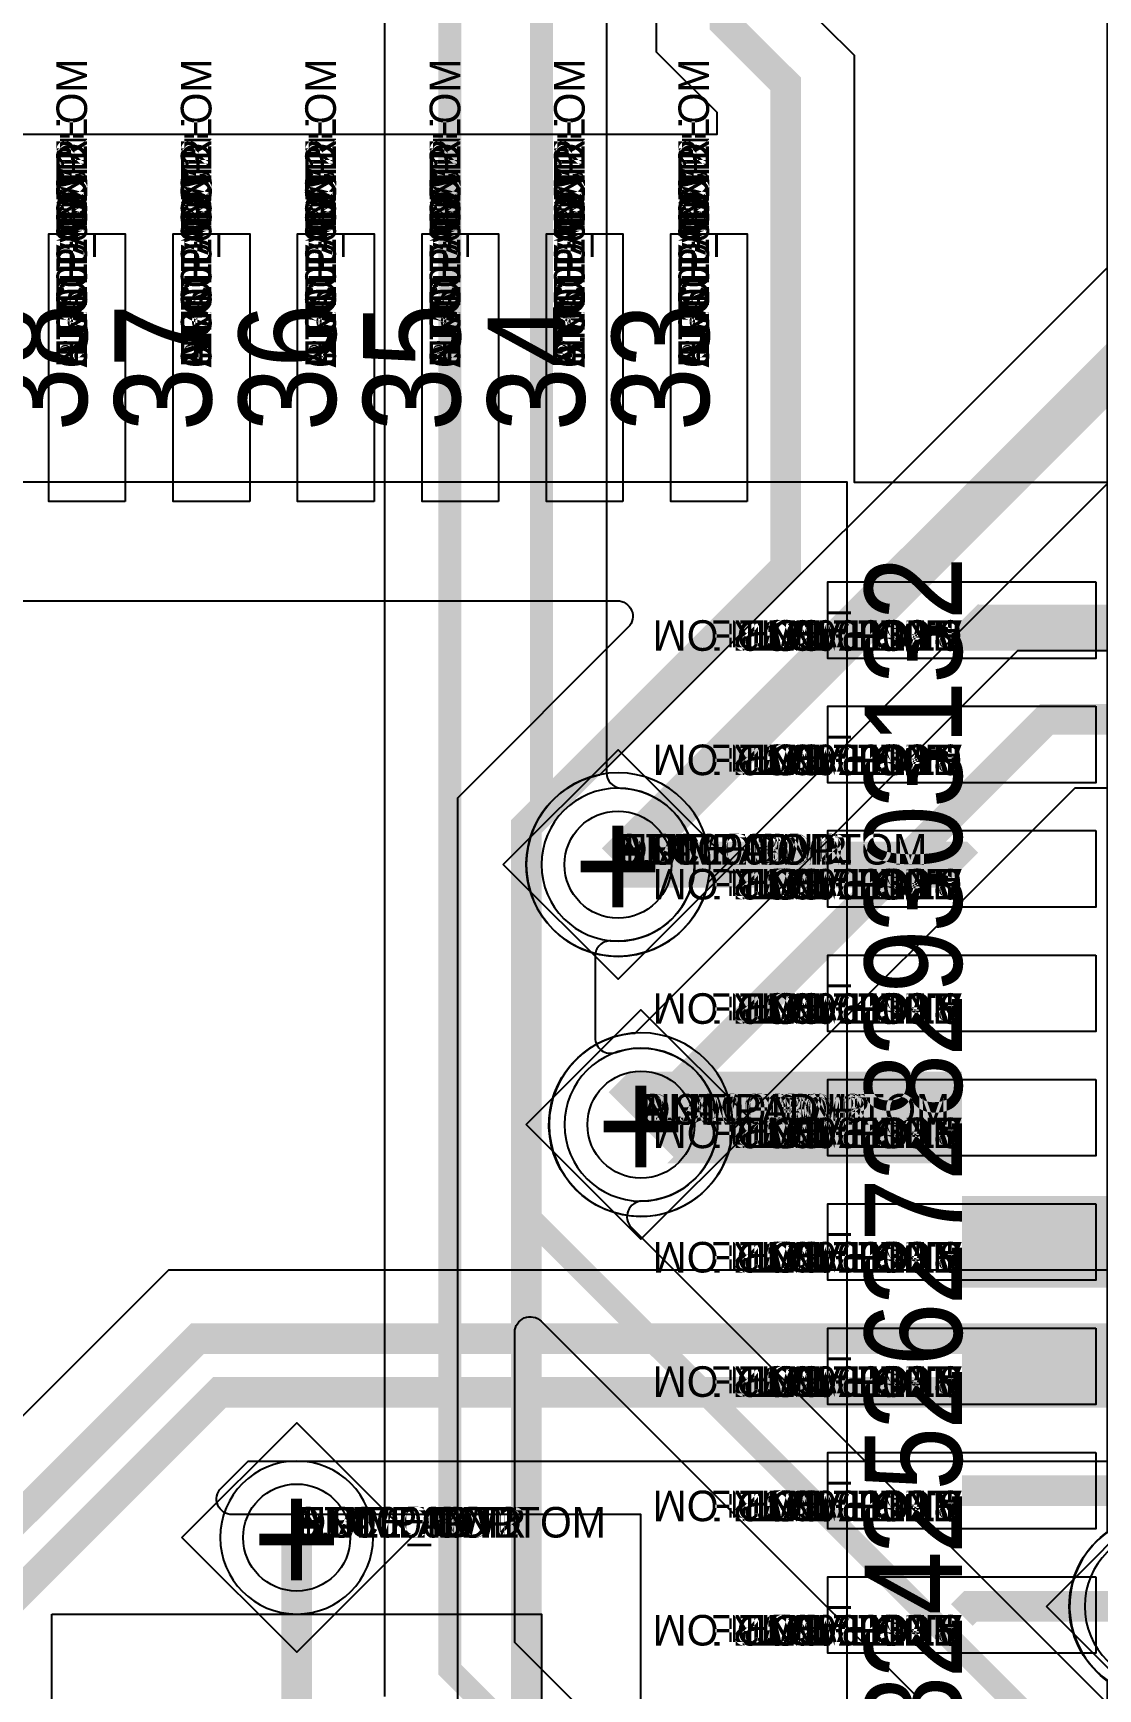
# Model space of a CAD drawing. Extents: x 0 to 323, y 0 to 320.
# Drawn here: x 20.08 to 27.04, y 78.46 to 89.29 of the extents above; entities that cross this region are included whole.
import ezdxf
from ezdxf.enums import TextEntityAlignment as Align

# ---------------------------------------------------------------- set-up
doc = ezdxf.new("R2010")
doc.units = 0
doc.header["$MEASUREMENT"] = 0
doc.layers.get('0').update_dxf_attribs({"linetype": 'CONTINUOUS'})
for name, color, linetype in [('CDN_FIGURES', 7, 'CONTINUOUS'), ('ETCH_BOTTOM', 7, 'CONTINUOUS'), ('ETCH_GND', 3, 'CONTINUOUS'), ('ETCH_INT1', 4, 'CONTINUOUS'), ('ETCH_INT2', 5, 'CONTINUOUS'), ('ETCH_PWR', 6, 'CONTINUOUS'), ('ETCH_TOP', 2, 'CONTINUOUS'), ('MANUFACTURING_NCLEGEND-1-6', 8, 'CONTINUOUS'), ('PACKAGE_GEOMETRY_ASSEMBLY_TOP', 11, 'CONTINUOUS'), ('PACKAGE_GEOMETRY_PIN_NUMBER', 9, 'CONTINUOUS')]:
    doc.layers.add(name, color=color, linetype=linetype)

# ---------------------------------------------------------------- blocks, each defined once
blk = doc.blocks.new('FIGURE_DIAMOND')
at = {"layer": 'CDN_FIGURES'}
blk.add_lwpolyline([(-0.5, 0), (0, 0.5), (0.5, 0), (0, -0.5)], close=True, dxfattribs=at)
blk = doc.blocks.new('PAD_INFO')
for tag in ['SHAPE_TYPE', 'PAD_HEIGHT', 'PAD_LAYER', 'PAD_TYPE', 'PAD_WIDTH']:
    blk.add_attdef(tag, (0, 0), '', height=0.2)
at = {"flags": 2}
blk.add_attdef('CDN_TYPE', (0, 0), '', height=0.2, dxfattribs=at)
blk = doc.blocks.new('DRILL_INFO')
at = {"flags": 2}
blk.add_attdef('CDN_TYPE', (0, 0), '', height=0.2, dxfattribs=at)
for tag in ['FSHAPE', 'FCHAR', 'DRILL_HEIGHT', 'DIAMETER', 'PLATED', 'DRILL_WIDTH']:
    blk.add_attdef(tag, (0, 0), '', height=0.2)
blk = doc.blocks.new('VIA0700X0300')
at = {"layer": 'ETCH_BOTTOM'}
blk.add_circle((0, 0), 0.35, dxfattribs=at)
at = {"layer": 'ETCH_GND'}
blk.add_circle((0, 0), 0.35, dxfattribs=at)
at = {"layer": 'ETCH_INT1'}
blk.add_circle((0, 0), 0.35, dxfattribs=at)
at = {"layer": 'ETCH_INT2'}
blk.add_circle((0, 0), 0.35, dxfattribs=at)
at = {"layer": 'ETCH_PWR'}
blk.add_circle((0, 0), 0.35, dxfattribs=at)
at = {"layer": 'ETCH_TOP'}
blk.add_circle((0, 0), 0.35, dxfattribs=at)
ref = blk.add_blockref('PAD_INFO', (0, 0))
ref.add_attrib('PAD_LAYER', 'ETCH_TOP', (0, 0), dxfattribs={"height": 0.2})
ref.add_attrib('SHAPE_TYPE', 'NULL', (0, 0), dxfattribs={"height": 0.2})
ref.add_attrib('PAD_TYPE', 'ANTIPAD', (0, 0), dxfattribs={"height": 0.2})
ref.add_attrib('PAD_WIDTH', '0.000000', (0, 0), dxfattribs={"height": 0.2})
ref.add_attrib('PAD_HEIGHT', '0.000000', (0, 0), dxfattribs={"height": 0.2})
ref = blk.add_blockref('PAD_INFO', (0, 0))
ref.add_attrib('PAD_LAYER', 'ETCH_GND', (0, 0), dxfattribs={"height": 0.2})
ref.add_attrib('SHAPE_TYPE', 'NULL', (0, 0), dxfattribs={"height": 0.2})
ref.add_attrib('PAD_TYPE', 'ANTIPAD', (0, 0), dxfattribs={"height": 0.2})
ref.add_attrib('PAD_WIDTH', '0.000000', (0, 0), dxfattribs={"height": 0.2})
ref.add_attrib('PAD_HEIGHT', '0.000000', (0, 0), dxfattribs={"height": 0.2})
ref = blk.add_blockref('PAD_INFO', (0, 0))
ref.add_attrib('PAD_LAYER', 'ETCH_INT1', (0, 0), dxfattribs={"height": 0.2})
ref.add_attrib('SHAPE_TYPE', 'NULL', (0, 0), dxfattribs={"height": 0.2})
ref.add_attrib('PAD_TYPE', 'ANTIPAD', (0, 0), dxfattribs={"height": 0.2})
ref.add_attrib('PAD_WIDTH', '0.000000', (0, 0), dxfattribs={"height": 0.2})
ref.add_attrib('PAD_HEIGHT', '0.000000', (0, 0), dxfattribs={"height": 0.2})
ref = blk.add_blockref('PAD_INFO', (0, 0))
ref.add_attrib('PAD_LAYER', 'ETCH_INT2', (0, 0), dxfattribs={"height": 0.2})
ref.add_attrib('SHAPE_TYPE', 'NULL', (0, 0), dxfattribs={"height": 0.2})
ref.add_attrib('PAD_TYPE', 'ANTIPAD', (0, 0), dxfattribs={"height": 0.2})
ref.add_attrib('PAD_WIDTH', '0.000000', (0, 0), dxfattribs={"height": 0.2})
ref.add_attrib('PAD_HEIGHT', '0.000000', (0, 0), dxfattribs={"height": 0.2})
ref = blk.add_blockref('PAD_INFO', (0, 0))
ref.add_attrib('PAD_LAYER', 'ETCH_PWR', (0, 0), dxfattribs={"height": 0.2})
ref.add_attrib('SHAPE_TYPE', 'NULL', (0, 0), dxfattribs={"height": 0.2})
ref.add_attrib('PAD_TYPE', 'ANTIPAD', (0, 0), dxfattribs={"height": 0.2})
ref.add_attrib('PAD_WIDTH', '0.000000', (0, 0), dxfattribs={"height": 0.2})
ref.add_attrib('PAD_HEIGHT', '0.000000', (0, 0), dxfattribs={"height": 0.2})
ref = blk.add_blockref('PAD_INFO', (0, 0))
ref.add_attrib('PAD_LAYER', 'ETCH_BOTTOM', (0, 0), dxfattribs={"height": 0.2})
ref.add_attrib('SHAPE_TYPE', 'NULL', (0, 0), dxfattribs={"height": 0.2})
ref.add_attrib('PAD_TYPE', 'ANTIPAD', (0, 0), dxfattribs={"height": 0.2})
ref.add_attrib('PAD_WIDTH', '0.000000', (0, 0), dxfattribs={"height": 0.2})
ref.add_attrib('PAD_HEIGHT', '0.000000', (0, 0), dxfattribs={"height": 0.2})
ref = blk.add_blockref('PAD_INFO', (0, 0))
ref.add_attrib('PAD_LAYER', 'ETCH_TOP', (0, 0), dxfattribs={"height": 0.2})
ref.add_attrib('SHAPE_TYPE', 'NULL', (0, 0), dxfattribs={"height": 0.2})
ref.add_attrib('PAD_TYPE', 'THERMAL', (0, 0), dxfattribs={"height": 0.2})
ref.add_attrib('PAD_WIDTH', '0.000000', (0, 0), dxfattribs={"height": 0.2})
ref.add_attrib('PAD_HEIGHT', '0.000000', (0, 0), dxfattribs={"height": 0.2})
ref = blk.add_blockref('PAD_INFO', (0, 0))
ref.add_attrib('PAD_LAYER', 'ETCH_GND', (0, 0), dxfattribs={"height": 0.2})
ref.add_attrib('SHAPE_TYPE', 'NULL', (0, 0), dxfattribs={"height": 0.2})
ref.add_attrib('PAD_TYPE', 'THERMAL', (0, 0), dxfattribs={"height": 0.2})
ref.add_attrib('PAD_WIDTH', '0.000000', (0, 0), dxfattribs={"height": 0.2})
ref.add_attrib('PAD_HEIGHT', '0.000000', (0, 0), dxfattribs={"height": 0.2})
ref = blk.add_blockref('PAD_INFO', (0, 0))
ref.add_attrib('PAD_LAYER', 'ETCH_INT1', (0, 0), dxfattribs={"height": 0.2})
ref.add_attrib('SHAPE_TYPE', 'NULL', (0, 0), dxfattribs={"height": 0.2})
ref.add_attrib('PAD_TYPE', 'THERMAL', (0, 0), dxfattribs={"height": 0.2})
ref.add_attrib('PAD_WIDTH', '0.000000', (0, 0), dxfattribs={"height": 0.2})
ref.add_attrib('PAD_HEIGHT', '0.000000', (0, 0), dxfattribs={"height": 0.2})
ref = blk.add_blockref('PAD_INFO', (0, 0))
ref.add_attrib('PAD_LAYER', 'ETCH_INT2', (0, 0), dxfattribs={"height": 0.2})
ref.add_attrib('SHAPE_TYPE', 'NULL', (0, 0), dxfattribs={"height": 0.2})
ref.add_attrib('PAD_TYPE', 'THERMAL', (0, 0), dxfattribs={"height": 0.2})
ref.add_attrib('PAD_WIDTH', '0.000000', (0, 0), dxfattribs={"height": 0.2})
ref.add_attrib('PAD_HEIGHT', '0.000000', (0, 0), dxfattribs={"height": 0.2})
ref = blk.add_blockref('PAD_INFO', (0, 0))
ref.add_attrib('PAD_LAYER', 'ETCH_PWR', (0, 0), dxfattribs={"height": 0.2})
ref.add_attrib('SHAPE_TYPE', 'NULL', (0, 0), dxfattribs={"height": 0.2})
ref.add_attrib('PAD_TYPE', 'THERMAL', (0, 0), dxfattribs={"height": 0.2})
ref.add_attrib('PAD_WIDTH', '0.000000', (0, 0), dxfattribs={"height": 0.2})
ref.add_attrib('PAD_HEIGHT', '0.000000', (0, 0), dxfattribs={"height": 0.2})
ref = blk.add_blockref('PAD_INFO', (0, 0))
ref.add_attrib('PAD_LAYER', 'ETCH_BOTTOM', (0, 0), dxfattribs={"height": 0.2})
ref.add_attrib('SHAPE_TYPE', 'NULL', (0, 0), dxfattribs={"height": 0.2})
ref.add_attrib('PAD_TYPE', 'THERMAL', (0, 0), dxfattribs={"height": 0.2})
ref.add_attrib('PAD_WIDTH', '0.000000', (0, 0), dxfattribs={"height": 0.2})
ref.add_attrib('PAD_HEIGHT', '0.000000', (0, 0), dxfattribs={"height": 0.2})
ref = blk.add_blockref('PAD_INFO', (0, 0))
ref.add_attrib('PAD_LAYER', 'ETCH_TOP', (0, 0), dxfattribs={"height": 0.2})
ref.add_attrib('SHAPE_TYPE', 'CIRCLE', (0, 0), dxfattribs={"height": 0.2})
ref.add_attrib('PAD_TYPE', 'REGULAR', (0, 0), dxfattribs={"height": 0.2})
ref.add_attrib('PAD_WIDTH', '0.700000', (0, 0), dxfattribs={"height": 0.2})
ref.add_attrib('PAD_HEIGHT', '0.700000', (0, 0), dxfattribs={"height": 0.2})
ref = blk.add_blockref('PAD_INFO', (0, 0))
ref.add_attrib('PAD_LAYER', 'ETCH_GND', (0, 0), dxfattribs={"height": 0.2})
ref.add_attrib('SHAPE_TYPE', 'CIRCLE', (0, 0), dxfattribs={"height": 0.2})
ref.add_attrib('PAD_TYPE', 'REGULAR', (0, 0), dxfattribs={"height": 0.2})
ref.add_attrib('PAD_WIDTH', '0.700000', (0, 0), dxfattribs={"height": 0.2})
ref.add_attrib('PAD_HEIGHT', '0.700000', (0, 0), dxfattribs={"height": 0.2})
ref = blk.add_blockref('PAD_INFO', (0, 0))
ref.add_attrib('PAD_LAYER', 'ETCH_INT1', (0, 0), dxfattribs={"height": 0.2})
ref.add_attrib('SHAPE_TYPE', 'CIRCLE', (0, 0), dxfattribs={"height": 0.2})
ref.add_attrib('PAD_TYPE', 'REGULAR', (0, 0), dxfattribs={"height": 0.2})
ref.add_attrib('PAD_WIDTH', '0.700000', (0, 0), dxfattribs={"height": 0.2})
ref.add_attrib('PAD_HEIGHT', '0.700000', (0, 0), dxfattribs={"height": 0.2})
ref = blk.add_blockref('PAD_INFO', (0, 0))
ref.add_attrib('PAD_LAYER', 'ETCH_INT2', (0, 0), dxfattribs={"height": 0.2})
ref.add_attrib('SHAPE_TYPE', 'CIRCLE', (0, 0), dxfattribs={"height": 0.2})
ref.add_attrib('PAD_TYPE', 'REGULAR', (0, 0), dxfattribs={"height": 0.2})
ref.add_attrib('PAD_WIDTH', '0.700000', (0, 0), dxfattribs={"height": 0.2})
ref.add_attrib('PAD_HEIGHT', '0.700000', (0, 0), dxfattribs={"height": 0.2})
ref = blk.add_blockref('PAD_INFO', (0, 0))
ref.add_attrib('PAD_LAYER', 'ETCH_PWR', (0, 0), dxfattribs={"height": 0.2})
ref.add_attrib('SHAPE_TYPE', 'CIRCLE', (0, 0), dxfattribs={"height": 0.2})
ref.add_attrib('PAD_TYPE', 'REGULAR', (0, 0), dxfattribs={"height": 0.2})
ref.add_attrib('PAD_WIDTH', '0.700000', (0, 0), dxfattribs={"height": 0.2})
ref.add_attrib('PAD_HEIGHT', '0.700000', (0, 0), dxfattribs={"height": 0.2})
ref = blk.add_blockref('PAD_INFO', (0, 0))
ref.add_attrib('PAD_LAYER', 'ETCH_BOTTOM', (0, 0), dxfattribs={"height": 0.2})
ref.add_attrib('SHAPE_TYPE', 'CIRCLE', (0, 0), dxfattribs={"height": 0.2})
ref.add_attrib('PAD_TYPE', 'REGULAR', (0, 0), dxfattribs={"height": 0.2})
ref.add_attrib('PAD_WIDTH', '0.700000', (0, 0), dxfattribs={"height": 0.2})
ref.add_attrib('PAD_HEIGHT', '0.700000', (0, 0), dxfattribs={"height": 0.2})
ref = blk.add_blockref('DRILL_INFO', (0, 0))
ref.add_attrib('DIAMETER', '0.300000', (0, 0), dxfattribs={"height": 0.2})
ref.add_attrib('PLATED', 'PLATED', (0, 0), dxfattribs={"height": 0.2})
ref.add_attrib('FSHAPE', 'DIAMOND', (0, 0), dxfattribs={"height": 0.2})
ref.add_attrib('FCHAR', '+', (0, 0), dxfattribs={"height": 0.2})
ref.add_attrib('DRILL_WIDTH', '1.500000', (0, 0), dxfattribs={"height": 0.2})
ref.add_attrib('DRILL_HEIGHT', '1.500000', (0, 0), dxfattribs={"height": 0.2})
for tag in ['CDN_TYPE', 'PIN']:
    blk.add_attdef(tag, (0, 0), '', height=0.2)
at = {"flags": 2}
for tag in ['PSTKNAME', 'BBV']:
    blk.add_attdef(tag, (0, 0), '', height=0.2, dxfattribs=at)
blk = doc.blocks.new('RC1750X0500TS')
at = {"layer": 'ETCH_TOP'}
blk.add_lwpolyline([(-0.875, -0.25), (-0.875, 0.25), (0.875, 0.25), (0.875, -0.25)], close=True, dxfattribs=at)
ref = blk.add_blockref('PAD_INFO', (0, 0))
ref.add_attrib('PAD_LAYER', 'ETCH_TOP', (0, 0), dxfattribs={"height": 0.2})
ref.add_attrib('SHAPE_TYPE', 'NULL', (0, 0), dxfattribs={"height": 0.2})
ref.add_attrib('PAD_TYPE', 'ANTIPAD', (0, 0), dxfattribs={"height": 0.2})
ref.add_attrib('PAD_WIDTH', '0.000000', (0, 0), dxfattribs={"height": 0.2})
ref.add_attrib('PAD_HEIGHT', '0.000000', (0, 0), dxfattribs={"height": 0.2})
ref = blk.add_blockref('PAD_INFO', (0, 0))
ref.add_attrib('PAD_LAYER', 'ETCH_GND', (0, 0), dxfattribs={"height": 0.2})
ref.add_attrib('SHAPE_TYPE', 'NULL', (0, 0), dxfattribs={"height": 0.2})
ref.add_attrib('PAD_TYPE', 'ANTIPAD', (0, 0), dxfattribs={"height": 0.2})
ref.add_attrib('PAD_WIDTH', '0.000000', (0, 0), dxfattribs={"height": 0.2})
ref.add_attrib('PAD_HEIGHT', '0.000000', (0, 0), dxfattribs={"height": 0.2})
ref = blk.add_blockref('PAD_INFO', (0, 0))
ref.add_attrib('PAD_LAYER', 'ETCH_INT1', (0, 0), dxfattribs={"height": 0.2})
ref.add_attrib('SHAPE_TYPE', 'NULL', (0, 0), dxfattribs={"height": 0.2})
ref.add_attrib('PAD_TYPE', 'ANTIPAD', (0, 0), dxfattribs={"height": 0.2})
ref.add_attrib('PAD_WIDTH', '0.000000', (0, 0), dxfattribs={"height": 0.2})
ref.add_attrib('PAD_HEIGHT', '0.000000', (0, 0), dxfattribs={"height": 0.2})
ref = blk.add_blockref('PAD_INFO', (0, 0))
ref.add_attrib('PAD_LAYER', 'ETCH_INT2', (0, 0), dxfattribs={"height": 0.2})
ref.add_attrib('SHAPE_TYPE', 'NULL', (0, 0), dxfattribs={"height": 0.2})
ref.add_attrib('PAD_TYPE', 'ANTIPAD', (0, 0), dxfattribs={"height": 0.2})
ref.add_attrib('PAD_WIDTH', '0.000000', (0, 0), dxfattribs={"height": 0.2})
ref.add_attrib('PAD_HEIGHT', '0.000000', (0, 0), dxfattribs={"height": 0.2})
ref = blk.add_blockref('PAD_INFO', (0, 0))
ref.add_attrib('PAD_LAYER', 'ETCH_PWR', (0, 0), dxfattribs={"height": 0.2})
ref.add_attrib('SHAPE_TYPE', 'NULL', (0, 0), dxfattribs={"height": 0.2})
ref.add_attrib('PAD_TYPE', 'ANTIPAD', (0, 0), dxfattribs={"height": 0.2})
ref.add_attrib('PAD_WIDTH', '0.000000', (0, 0), dxfattribs={"height": 0.2})
ref.add_attrib('PAD_HEIGHT', '0.000000', (0, 0), dxfattribs={"height": 0.2})
ref = blk.add_blockref('PAD_INFO', (0, 0))
ref.add_attrib('PAD_LAYER', 'ETCH_BOTTOM', (0, 0), dxfattribs={"height": 0.2})
ref.add_attrib('SHAPE_TYPE', 'NULL', (0, 0), dxfattribs={"height": 0.2})
ref.add_attrib('PAD_TYPE', 'ANTIPAD', (0, 0), dxfattribs={"height": 0.2})
ref.add_attrib('PAD_WIDTH', '0.000000', (0, 0), dxfattribs={"height": 0.2})
ref.add_attrib('PAD_HEIGHT', '0.000000', (0, 0), dxfattribs={"height": 0.2})
ref = blk.add_blockref('PAD_INFO', (0, 0))
ref.add_attrib('PAD_LAYER', 'ETCH_TOP', (0, 0), dxfattribs={"height": 0.2})
ref.add_attrib('SHAPE_TYPE', 'NULL', (0, 0), dxfattribs={"height": 0.2})
ref.add_attrib('PAD_TYPE', 'THERMAL', (0, 0), dxfattribs={"height": 0.2})
ref.add_attrib('PAD_WIDTH', '0.000000', (0, 0), dxfattribs={"height": 0.2})
ref.add_attrib('PAD_HEIGHT', '0.000000', (0, 0), dxfattribs={"height": 0.2})
ref = blk.add_blockref('PAD_INFO', (0, 0))
ref.add_attrib('PAD_LAYER', 'ETCH_GND', (0, 0), dxfattribs={"height": 0.2})
ref.add_attrib('SHAPE_TYPE', 'NULL', (0, 0), dxfattribs={"height": 0.2})
ref.add_attrib('PAD_TYPE', 'THERMAL', (0, 0), dxfattribs={"height": 0.2})
ref.add_attrib('PAD_WIDTH', '0.000000', (0, 0), dxfattribs={"height": 0.2})
ref.add_attrib('PAD_HEIGHT', '0.000000', (0, 0), dxfattribs={"height": 0.2})
ref = blk.add_blockref('PAD_INFO', (0, 0))
ref.add_attrib('PAD_LAYER', 'ETCH_INT1', (0, 0), dxfattribs={"height": 0.2})
ref.add_attrib('SHAPE_TYPE', 'NULL', (0, 0), dxfattribs={"height": 0.2})
ref.add_attrib('PAD_TYPE', 'THERMAL', (0, 0), dxfattribs={"height": 0.2})
ref.add_attrib('PAD_WIDTH', '0.000000', (0, 0), dxfattribs={"height": 0.2})
ref.add_attrib('PAD_HEIGHT', '0.000000', (0, 0), dxfattribs={"height": 0.2})
ref = blk.add_blockref('PAD_INFO', (0, 0))
ref.add_attrib('PAD_LAYER', 'ETCH_INT2', (0, 0), dxfattribs={"height": 0.2})
ref.add_attrib('SHAPE_TYPE', 'NULL', (0, 0), dxfattribs={"height": 0.2})
ref.add_attrib('PAD_TYPE', 'THERMAL', (0, 0), dxfattribs={"height": 0.2})
ref.add_attrib('PAD_WIDTH', '0.000000', (0, 0), dxfattribs={"height": 0.2})
ref.add_attrib('PAD_HEIGHT', '0.000000', (0, 0), dxfattribs={"height": 0.2})
ref = blk.add_blockref('PAD_INFO', (0, 0))
ref.add_attrib('PAD_LAYER', 'ETCH_PWR', (0, 0), dxfattribs={"height": 0.2})
ref.add_attrib('SHAPE_TYPE', 'NULL', (0, 0), dxfattribs={"height": 0.2})
ref.add_attrib('PAD_TYPE', 'THERMAL', (0, 0), dxfattribs={"height": 0.2})
ref.add_attrib('PAD_WIDTH', '0.000000', (0, 0), dxfattribs={"height": 0.2})
ref.add_attrib('PAD_HEIGHT', '0.000000', (0, 0), dxfattribs={"height": 0.2})
ref = blk.add_blockref('PAD_INFO', (0, 0))
ref.add_attrib('PAD_LAYER', 'ETCH_BOTTOM', (0, 0), dxfattribs={"height": 0.2})
ref.add_attrib('SHAPE_TYPE', 'NULL', (0, 0), dxfattribs={"height": 0.2})
ref.add_attrib('PAD_TYPE', 'THERMAL', (0, 0), dxfattribs={"height": 0.2})
ref.add_attrib('PAD_WIDTH', '0.000000', (0, 0), dxfattribs={"height": 0.2})
ref.add_attrib('PAD_HEIGHT', '0.000000', (0, 0), dxfattribs={"height": 0.2})
ref = blk.add_blockref('PAD_INFO', (0, 0))
ref.add_attrib('PAD_LAYER', 'ETCH_TOP', (0, 0), dxfattribs={"height": 0.2})
ref.add_attrib('SHAPE_TYPE', 'RECTANGLE', (0, 0), dxfattribs={"height": 0.2})
ref.add_attrib('PAD_TYPE', 'REGULAR', (0, 0), dxfattribs={"height": 0.2})
ref.add_attrib('PAD_WIDTH', '1.750000', (0, 0), dxfattribs={"height": 0.2})
ref.add_attrib('PAD_HEIGHT', '0.500000', (0, 0), dxfattribs={"height": 0.2})
ref = blk.add_blockref('PAD_INFO', (0, 0))
ref.add_attrib('PAD_LAYER', 'ETCH_GND', (0, 0), dxfattribs={"height": 0.2})
ref.add_attrib('SHAPE_TYPE', 'NULL', (0, 0), dxfattribs={"height": 0.2})
ref.add_attrib('PAD_TYPE', 'REGULAR', (0, 0), dxfattribs={"height": 0.2})
ref.add_attrib('PAD_WIDTH', '0.000000', (0, 0), dxfattribs={"height": 0.2})
ref.add_attrib('PAD_HEIGHT', '0.000000', (0, 0), dxfattribs={"height": 0.2})
ref = blk.add_blockref('PAD_INFO', (0, 0))
ref.add_attrib('PAD_LAYER', 'ETCH_INT1', (0, 0), dxfattribs={"height": 0.2})
ref.add_attrib('SHAPE_TYPE', 'NULL', (0, 0), dxfattribs={"height": 0.2})
ref.add_attrib('PAD_TYPE', 'REGULAR', (0, 0), dxfattribs={"height": 0.2})
ref.add_attrib('PAD_WIDTH', '0.000000', (0, 0), dxfattribs={"height": 0.2})
ref.add_attrib('PAD_HEIGHT', '0.000000', (0, 0), dxfattribs={"height": 0.2})
ref = blk.add_blockref('PAD_INFO', (0, 0))
ref.add_attrib('PAD_LAYER', 'ETCH_INT2', (0, 0), dxfattribs={"height": 0.2})
ref.add_attrib('SHAPE_TYPE', 'NULL', (0, 0), dxfattribs={"height": 0.2})
ref.add_attrib('PAD_TYPE', 'REGULAR', (0, 0), dxfattribs={"height": 0.2})
ref.add_attrib('PAD_WIDTH', '0.000000', (0, 0), dxfattribs={"height": 0.2})
ref.add_attrib('PAD_HEIGHT', '0.000000', (0, 0), dxfattribs={"height": 0.2})
ref = blk.add_blockref('PAD_INFO', (0, 0))
ref.add_attrib('PAD_LAYER', 'ETCH_PWR', (0, 0), dxfattribs={"height": 0.2})
ref.add_attrib('SHAPE_TYPE', 'NULL', (0, 0), dxfattribs={"height": 0.2})
ref.add_attrib('PAD_TYPE', 'REGULAR', (0, 0), dxfattribs={"height": 0.2})
ref.add_attrib('PAD_WIDTH', '0.000000', (0, 0), dxfattribs={"height": 0.2})
ref.add_attrib('PAD_HEIGHT', '0.000000', (0, 0), dxfattribs={"height": 0.2})
ref = blk.add_blockref('PAD_INFO', (0, 0))
ref.add_attrib('PAD_LAYER', 'ETCH_BOTTOM', (0, 0), dxfattribs={"height": 0.2})
ref.add_attrib('SHAPE_TYPE', 'NULL', (0, 0), dxfattribs={"height": 0.2})
ref.add_attrib('PAD_TYPE', 'REGULAR', (0, 0), dxfattribs={"height": 0.2})
ref.add_attrib('PAD_WIDTH', '0.000000', (0, 0), dxfattribs={"height": 0.2})
ref.add_attrib('PAD_HEIGHT', '0.000000', (0, 0), dxfattribs={"height": 0.2})
ref = blk.add_blockref('DRILL_INFO', (0, 0))
ref.add_attrib('DIAMETER', '0.000000', (0, 0), dxfattribs={"height": 0.2})
ref.add_attrib('PLATED', 'PLATED', (0, 0), dxfattribs={"height": 0.2})
ref.add_attrib('FSHAPE', 'NULL', (0, 0), dxfattribs={"height": 0.2})
ref.add_attrib('DRILL_WIDTH', '0.000000', (0, 0), dxfattribs={"height": 0.2})
ref.add_attrib('DRILL_HEIGHT', '0.000000', (0, 0), dxfattribs={"height": 0.2})
for tag in ['CDN_TYPE', 'PIN']:
    blk.add_attdef(tag, (0, 0), '', height=0.2)
at = {"flags": 2}
for tag in ['PSTKNAME', 'BBV']:
    blk.add_attdef(tag, (0, 0), '', height=0.2, dxfattribs=at)
blk = doc.blocks.new('F613')
at = {"layer": 'PACKAGE_GEOMETRY_ASSEMBLY_TOP'}
blk.add_lwpolyline([(0.75, -13.098), (14.75, -13.098), (14.75, 0.903), (0.75, 0.903)], close=True, dxfattribs=at)
at = {"layer": 'ETCH_TOP', "rotation": 90}
for p in [(12.222, -13.847), (13.035, -13.847), (13.848, -13.847), (7.344, -13.847), (8.157, -13.847), (8.97, -13.847), (9.783, -13.847), (10.596, -13.847), (11.409, -13.847)]:
    blk.add_blockref('RC1750X0500TS', p, dxfattribs=at)
at = {"layer": 'ETCH_TOP'}
for p in [(15.5, -12.195), (15.5, -11.382), (15.5, -10.569), (15.5, -9.756), (15.5, -8.943), (15.5, -8.13)]:
    blk.add_blockref('RC1750X0500TS', p, dxfattribs=at)
at = {"flags": 2}
for tag in ['SYMBOL_TYPE', 'CDN_TYPE', 'REFDES']:
    blk.add_attdef(tag, (0, 0), '', height=0.2, dxfattribs=at)
blk = doc.blocks.new('RC1700X3200TS_C')
at = {"layer": 'ETCH_TOP'}
blk.add_lwpolyline([(-0.85, 1.6), (-0.85, -1.6), (0.85, -1.6), (0.85, 1.1), (0.35, 1.6)], close=True, dxfattribs=at)
ref = blk.add_blockref('PAD_INFO', (0, 0))
ref.add_attrib('PAD_LAYER', 'ETCH_TOP', (0, 0), dxfattribs={"height": 0.2})
ref.add_attrib('SHAPE_TYPE', 'NULL', (0, 0), dxfattribs={"height": 0.2})
ref.add_attrib('PAD_TYPE', 'ANTIPAD', (0, 0), dxfattribs={"height": 0.2})
ref.add_attrib('PAD_WIDTH', '0.000000', (0, 0), dxfattribs={"height": 0.2})
ref.add_attrib('PAD_HEIGHT', '0.000000', (0, 0), dxfattribs={"height": 0.2})
ref = blk.add_blockref('PAD_INFO', (0, 0))
ref.add_attrib('PAD_LAYER', 'ETCH_GND', (0, 0), dxfattribs={"height": 0.2})
ref.add_attrib('SHAPE_TYPE', 'NULL', (0, 0), dxfattribs={"height": 0.2})
ref.add_attrib('PAD_TYPE', 'ANTIPAD', (0, 0), dxfattribs={"height": 0.2})
ref.add_attrib('PAD_WIDTH', '0.000000', (0, 0), dxfattribs={"height": 0.2})
ref.add_attrib('PAD_HEIGHT', '0.000000', (0, 0), dxfattribs={"height": 0.2})
ref = blk.add_blockref('PAD_INFO', (0, 0))
ref.add_attrib('PAD_LAYER', 'ETCH_INT1', (0, 0), dxfattribs={"height": 0.2})
ref.add_attrib('SHAPE_TYPE', 'NULL', (0, 0), dxfattribs={"height": 0.2})
ref.add_attrib('PAD_TYPE', 'ANTIPAD', (0, 0), dxfattribs={"height": 0.2})
ref.add_attrib('PAD_WIDTH', '0.000000', (0, 0), dxfattribs={"height": 0.2})
ref.add_attrib('PAD_HEIGHT', '0.000000', (0, 0), dxfattribs={"height": 0.2})
ref = blk.add_blockref('PAD_INFO', (0, 0))
ref.add_attrib('PAD_LAYER', 'ETCH_INT2', (0, 0), dxfattribs={"height": 0.2})
ref.add_attrib('SHAPE_TYPE', 'NULL', (0, 0), dxfattribs={"height": 0.2})
ref.add_attrib('PAD_TYPE', 'ANTIPAD', (0, 0), dxfattribs={"height": 0.2})
ref.add_attrib('PAD_WIDTH', '0.000000', (0, 0), dxfattribs={"height": 0.2})
ref.add_attrib('PAD_HEIGHT', '0.000000', (0, 0), dxfattribs={"height": 0.2})
ref = blk.add_blockref('PAD_INFO', (0, 0))
ref.add_attrib('PAD_LAYER', 'ETCH_PWR', (0, 0), dxfattribs={"height": 0.2})
ref.add_attrib('SHAPE_TYPE', 'NULL', (0, 0), dxfattribs={"height": 0.2})
ref.add_attrib('PAD_TYPE', 'ANTIPAD', (0, 0), dxfattribs={"height": 0.2})
ref.add_attrib('PAD_WIDTH', '0.000000', (0, 0), dxfattribs={"height": 0.2})
ref.add_attrib('PAD_HEIGHT', '0.000000', (0, 0), dxfattribs={"height": 0.2})
ref = blk.add_blockref('PAD_INFO', (0, 0))
ref.add_attrib('PAD_LAYER', 'ETCH_BOTTOM', (0, 0), dxfattribs={"height": 0.2})
ref.add_attrib('SHAPE_TYPE', 'NULL', (0, 0), dxfattribs={"height": 0.2})
ref.add_attrib('PAD_TYPE', 'ANTIPAD', (0, 0), dxfattribs={"height": 0.2})
ref.add_attrib('PAD_WIDTH', '0.000000', (0, 0), dxfattribs={"height": 0.2})
ref.add_attrib('PAD_HEIGHT', '0.000000', (0, 0), dxfattribs={"height": 0.2})
ref = blk.add_blockref('PAD_INFO', (0, 0))
ref.add_attrib('PAD_LAYER', 'ETCH_TOP', (0, 0), dxfattribs={"height": 0.2})
ref.add_attrib('SHAPE_TYPE', 'NULL', (0, 0), dxfattribs={"height": 0.2})
ref.add_attrib('PAD_TYPE', 'THERMAL', (0, 0), dxfattribs={"height": 0.2})
ref.add_attrib('PAD_WIDTH', '0.000000', (0, 0), dxfattribs={"height": 0.2})
ref.add_attrib('PAD_HEIGHT', '0.000000', (0, 0), dxfattribs={"height": 0.2})
ref = blk.add_blockref('PAD_INFO', (0, 0))
ref.add_attrib('PAD_LAYER', 'ETCH_GND', (0, 0), dxfattribs={"height": 0.2})
ref.add_attrib('SHAPE_TYPE', 'NULL', (0, 0), dxfattribs={"height": 0.2})
ref.add_attrib('PAD_TYPE', 'THERMAL', (0, 0), dxfattribs={"height": 0.2})
ref.add_attrib('PAD_WIDTH', '0.000000', (0, 0), dxfattribs={"height": 0.2})
ref.add_attrib('PAD_HEIGHT', '0.000000', (0, 0), dxfattribs={"height": 0.2})
ref = blk.add_blockref('PAD_INFO', (0, 0))
ref.add_attrib('PAD_LAYER', 'ETCH_INT1', (0, 0), dxfattribs={"height": 0.2})
ref.add_attrib('SHAPE_TYPE', 'NULL', (0, 0), dxfattribs={"height": 0.2})
ref.add_attrib('PAD_TYPE', 'THERMAL', (0, 0), dxfattribs={"height": 0.2})
ref.add_attrib('PAD_WIDTH', '0.000000', (0, 0), dxfattribs={"height": 0.2})
ref.add_attrib('PAD_HEIGHT', '0.000000', (0, 0), dxfattribs={"height": 0.2})
ref = blk.add_blockref('PAD_INFO', (0, 0))
ref.add_attrib('PAD_LAYER', 'ETCH_INT2', (0, 0), dxfattribs={"height": 0.2})
ref.add_attrib('SHAPE_TYPE', 'NULL', (0, 0), dxfattribs={"height": 0.2})
ref.add_attrib('PAD_TYPE', 'THERMAL', (0, 0), dxfattribs={"height": 0.2})
ref.add_attrib('PAD_WIDTH', '0.000000', (0, 0), dxfattribs={"height": 0.2})
ref.add_attrib('PAD_HEIGHT', '0.000000', (0, 0), dxfattribs={"height": 0.2})
ref = blk.add_blockref('PAD_INFO', (0, 0))
ref.add_attrib('PAD_LAYER', 'ETCH_PWR', (0, 0), dxfattribs={"height": 0.2})
ref.add_attrib('SHAPE_TYPE', 'NULL', (0, 0), dxfattribs={"height": 0.2})
ref.add_attrib('PAD_TYPE', 'THERMAL', (0, 0), dxfattribs={"height": 0.2})
ref.add_attrib('PAD_WIDTH', '0.000000', (0, 0), dxfattribs={"height": 0.2})
ref.add_attrib('PAD_HEIGHT', '0.000000', (0, 0), dxfattribs={"height": 0.2})
ref = blk.add_blockref('PAD_INFO', (0, 0))
ref.add_attrib('PAD_LAYER', 'ETCH_BOTTOM', (0, 0), dxfattribs={"height": 0.2})
ref.add_attrib('SHAPE_TYPE', 'NULL', (0, 0), dxfattribs={"height": 0.2})
ref.add_attrib('PAD_TYPE', 'THERMAL', (0, 0), dxfattribs={"height": 0.2})
ref.add_attrib('PAD_WIDTH', '0.000000', (0, 0), dxfattribs={"height": 0.2})
ref.add_attrib('PAD_HEIGHT', '0.000000', (0, 0), dxfattribs={"height": 0.2})
ref = blk.add_blockref('PAD_INFO', (0, 0))
ref.add_attrib('PAD_LAYER', 'ETCH_TOP', (0, 0), dxfattribs={"height": 0.2})
ref.add_attrib('SHAPE_TYPE', 'SHAPE', (0, 0), dxfattribs={"height": 0.2})
ref.add_attrib('PAD_TYPE', 'REGULAR', (0, 0), dxfattribs={"height": 0.2})
ref.add_attrib('PAD_WIDTH', '1.700000', (0, 0), dxfattribs={"height": 0.2})
ref.add_attrib('PAD_HEIGHT', '3.200000', (0, 0), dxfattribs={"height": 0.2})
ref = blk.add_blockref('PAD_INFO', (0, 0))
ref.add_attrib('PAD_LAYER', 'ETCH_GND', (0, 0), dxfattribs={"height": 0.2})
ref.add_attrib('SHAPE_TYPE', 'NULL', (0, 0), dxfattribs={"height": 0.2})
ref.add_attrib('PAD_TYPE', 'REGULAR', (0, 0), dxfattribs={"height": 0.2})
ref.add_attrib('PAD_WIDTH', '0.000000', (0, 0), dxfattribs={"height": 0.2})
ref.add_attrib('PAD_HEIGHT', '0.000000', (0, 0), dxfattribs={"height": 0.2})
ref = blk.add_blockref('PAD_INFO', (0, 0))
ref.add_attrib('PAD_LAYER', 'ETCH_INT1', (0, 0), dxfattribs={"height": 0.2})
ref.add_attrib('SHAPE_TYPE', 'NULL', (0, 0), dxfattribs={"height": 0.2})
ref.add_attrib('PAD_TYPE', 'REGULAR', (0, 0), dxfattribs={"height": 0.2})
ref.add_attrib('PAD_WIDTH', '0.000000', (0, 0), dxfattribs={"height": 0.2})
ref.add_attrib('PAD_HEIGHT', '0.000000', (0, 0), dxfattribs={"height": 0.2})
ref = blk.add_blockref('PAD_INFO', (0, 0))
ref.add_attrib('PAD_LAYER', 'ETCH_INT2', (0, 0), dxfattribs={"height": 0.2})
ref.add_attrib('SHAPE_TYPE', 'NULL', (0, 0), dxfattribs={"height": 0.2})
ref.add_attrib('PAD_TYPE', 'REGULAR', (0, 0), dxfattribs={"height": 0.2})
ref.add_attrib('PAD_WIDTH', '0.000000', (0, 0), dxfattribs={"height": 0.2})
ref.add_attrib('PAD_HEIGHT', '0.000000', (0, 0), dxfattribs={"height": 0.2})
ref = blk.add_blockref('PAD_INFO', (0, 0))
ref.add_attrib('PAD_LAYER', 'ETCH_PWR', (0, 0), dxfattribs={"height": 0.2})
ref.add_attrib('SHAPE_TYPE', 'NULL', (0, 0), dxfattribs={"height": 0.2})
ref.add_attrib('PAD_TYPE', 'REGULAR', (0, 0), dxfattribs={"height": 0.2})
ref.add_attrib('PAD_WIDTH', '0.000000', (0, 0), dxfattribs={"height": 0.2})
ref.add_attrib('PAD_HEIGHT', '0.000000', (0, 0), dxfattribs={"height": 0.2})
ref = blk.add_blockref('PAD_INFO', (0, 0))
ref.add_attrib('PAD_LAYER', 'ETCH_BOTTOM', (0, 0), dxfattribs={"height": 0.2})
ref.add_attrib('SHAPE_TYPE', 'NULL', (0, 0), dxfattribs={"height": 0.2})
ref.add_attrib('PAD_TYPE', 'REGULAR', (0, 0), dxfattribs={"height": 0.2})
ref.add_attrib('PAD_WIDTH', '0.000000', (0, 0), dxfattribs={"height": 0.2})
ref.add_attrib('PAD_HEIGHT', '0.000000', (0, 0), dxfattribs={"height": 0.2})
ref = blk.add_blockref('DRILL_INFO', (0, 0))
ref.add_attrib('DIAMETER', '0.000000', (0, 0), dxfattribs={"height": 0.2})
ref.add_attrib('PLATED', 'PLATED', (0, 0), dxfattribs={"height": 0.2})
ref.add_attrib('FSHAPE', 'NULL', (0, 0), dxfattribs={"height": 0.2})
ref.add_attrib('DRILL_WIDTH', '0.000000', (0, 0), dxfattribs={"height": 0.2})
ref.add_attrib('DRILL_HEIGHT', '0.000000', (0, 0), dxfattribs={"height": 0.2})
for tag in ['CDN_TYPE', 'PIN']:
    blk.add_attdef(tag, (0, 0), '', height=0.2)
at = {"flags": 2}
for tag in ['PSTKNAME', 'BBV']:
    blk.add_attdef(tag, (0, 0), '', height=0.2, dxfattribs=at)
blk = doc.blocks.new('F136')
at = {"layer": 'ETCH_TOP'}
ref = blk.add_blockref('RC1700X3200TS_C', (-3, 0), dxfattribs=at)
ref.add_attrib('CDN_TYPE', 'PIN', (0, 0), dxfattribs={"height": 0.2})
ref.add_attrib('PIN', '2', (0, 0), dxfattribs={"height": 0.2})
at = {"flags": 2}
for tag in ['SYMBOL_TYPE', 'CDN_TYPE', 'REFDES']:
    blk.add_attdef(tag, (0, 0), '', height=0.2, dxfattribs=at)

msp = doc.modelspace()

# ---------------------------------------------------------------- linework, layer by layer
at = {"layer": 'ETCH_BOTTOM'}
for points, format in [([(78.25, 101.15, 0.3, 0.3, 0), (78.25, 101.2, 0.3, 0.3, 0), (78.9, 101.85, 0.3, 0.3, 0), (78.9, 104.819, 0.3, 0.3, 0), (78.519, 105.2, 0.3, 0.3, 0), (70.75, 105.2, 0.3, 0.3, 0), (66.25, 100.7, 0.3, 0.3, 0), (54.981, 100.7, 0.3, 0.3, 0), (47.731, 107.95, 0.3, 0.3, 0), (45.231, 107.95, 0.3, 0.3, 0), (42.75, 110.431, 0.3, 0.3, 0), (42.75, 111.556, 0.3, 0.3, 0), (40.956, 113.35, 0.3, 0.3, 0), (36.894, 113.35, 0.3, 0.3, 0), (30.65, 107.106, 0.3, 0.3, 0), (30.65, 90.6, 0.3, 0.3, 0), (23.9, 83.85, 0.3, 0.3, 0)], "xyseb"), ([(24.05, 82.15, 0.2, 0.2, 0), (26.7, 84.8, 0.2, 0.2, 0), (28.049, 84.8, 0.2, 0.2, 0), (28.4, 85.151, 0.2, 0.2, 0), (28.4, 85.434, 0.2, 0.2, 0), (34.75, 91.784, 0.2, 0.2, 0), (34.75, 109.65, 0.2, 0.2, 0), (37.35, 112.25, 0.2, 0.2, 0)], "xyseb"), ([(31.15, 106.899), (31.15, 90.393), (24.488, 83.731), (24.485, 83.717, -1.810911), (23.767, 84.435), (23.781, 84.438), (30.15, 90.807), (30.15, 107.313)], "xyb"), ([(35.2, 91.598), (28.85, 85.248), (28.85, 84.965), (28.235, 84.35), (26.886, 84.35), (24.649, 82.113), (24.648, 82.094, -2.129602), (23.994, 82.748), (24.013, 82.749), (26.514, 85.25), (27.1, 85.25, 0.434609), (27.201, 85.359, -0.369661), (27.667, 85.985), (27.681, 85.988), (31.75, 90.057), (31.75, 107.254, 0.668179)], "xyb"), ([(24.455, 101.868), (18.6, 96.014), (18.6, 79.08, 0.668179), (18.773, 79.008), (20.965, 81.2), (27.3, 81.2, 0.434609), (27.401, 81.308, -0.424415), (27.979, 81.95), (27.999, 81.95), (32.3, 86.251)], "xyb"), ([(15.552, 68.748, 0.2, 0.2, 0), (14.803, 68.748, 0.2, 0.2, 0), (14.139, 69.412, 0.2, 0.2, 0), (14.139, 70.594, 0.2, 0.2, 0), (18.5, 74.955, 0.2, 0.2, 0), (18.5, 78.099, 0.2, 0.2, 0), (21.151, 80.75, 0.2, 0.2, 0), (28.249, 80.75, 0.2, 0.2, 0), (33.05, 85.551, 0.2, 0.2, 0), (33.05, 86.644, 0.2, 0.2, 0), (35.656, 89.25, 0.2, 0.2, 0), (67.1, 89.25, 0.2, 0.2, 0), (72.92, 95.07, 0.2, 0.2, 0), (84.27, 95.07, 0.2, 0.2, 0), (86.75, 97.55, 0.2, 0.2, 0)], "xyseb"), ([(106.45, 94.2, 0.2, 0.2, 0), (100.9, 88.65, 0.2, 0.2, 0), (100.9, 88.551, 0.2, 0.2, 0), (100.549, 88.2, 0.2, 0.2, 0), (98.699, 88.2, 0.2, 0.2, 0), (97.649, 87.15, 0.2, 0.2, 0), (94.651, 87.15, 0.2, 0.2, 0), (94.151, 87.65, 0.2, 0.2, 0), (54.899, 87.65, 0.2, 0.2, 0), (54.799, 87.55, 0.2, 0.2, 0), (34.451, 87.55, 0.2, 0.2, 0), (33.4, 86.499, 0.2, 0.2, 0), (33.4, 85.406, 0.2, 0.2, 0), (28.394, 80.4, 0.2, 0.2, 0), (21.296, 80.4, 0.2, 0.2, 0), (18.85, 77.954, 0.2, 0.2, 0), (18.85, 74.81, 0.2, 0.2, 0), (14.739, 70.699, 0.2, 0.2, 0), (14.739, 69.661, 0.2, 0.2, 0)], "xyseb"), ([(21.8, 78.1, 0.2, 0.2, 0), (21.8, 79.45, 0.2, 0.2, 0)], "xyseb")]:
    msp.add_lwpolyline(points, format=format, dxfattribs=at)
msp.add_lwpolyline([(24.223, 74.668, -0.668179), (24.05, 74.74), (24.05, 79.6), (21.378, 79.6, -0.668179), (21.306, 79.773), (21.483, 79.95), (27.519, 79.95, -0.668179), (27.59, 79.777), (27.413, 79.599), (27.395, 79.597, 2.129602), (28.047, 78.945), (28.049, 78.963), (28.686, 79.6), (29.852, 79.6), (29.852, 79.521), (29.828, 79.506, 0.031579), (29.767, 79.462), (29.753, 79.45), (29.005, 79.45)], format="xyb", close=True, dxfattribs=at)
at = {"layer": 'ETCH_GND'}
for points in [[(24.4, 83.85, 1), (23.4, 83.85, 1)], [(24.55, 82.15, 1), (23.55, 82.15, 1)], [(27.95, 79, 1), (26.95, 79, 1)]]:
    msp.add_lwpolyline(points, format="xyb", close=True, dxfattribs=at)
at = {"layer": 'ETCH_INT1'}
msp.add_lwpolyline([(27.1, 76.908), (27.1, 78.512), (27.08, 78.527, -0.487563), (27.08, 79.473), (27.1, 79.488), (27.1, 93.262, 0.610973), (26.939, 93.345, -1.951459), (26.939, 95.455, 0.610973), (27.1, 95.538), (27.1, 103.562), (39.013, 115.475), (54.645, 115.475), (54.66, 115.496, -0.517562), (55.64, 115.496), (55.655, 115.475), (168.313, 115.475)], format="xyb", dxfattribs=at)
for points in [[(24.5, 83.85, 1), (23.3, 83.85, 1)], [(24.65, 82.15, 1), (23.45, 82.15, 1)]]:
    msp.add_lwpolyline(points, format="xyb", close=True, dxfattribs=at)
at = {"layer": 'ETCH_INT2'}
for points, format in [([(22.375, 78.411), (22.375, 90.686), (22.368, 90.698, -0.62041), (22.861, 91.446, 0.450608), (22.975, 91.547), (22.975, 92.436), (22.968, 92.448, -1.740689), (23.832, 92.448), (23.825, 92.436), (23.825, 84.451, 0.383878), (23.916, 84.35, -1.030296), (23.854, 83.352, 0.422331), (23.75, 83.251), (23.75, 82.718, 0.516651), (23.885, 82.622, -1.174813), (24.058, 81.65, 0.662488), (23.988, 81.477), (33.485, 71.979, 0.608918)], "xyb"), ([(23.4, 92.7, 0.15, 0.15, 0), (23.4, 84.163, 0.15, 0.15, 0), (23.325, 84.088, 0.15, 0.15, 0), (23.325, 81.538, 0.15, 0.15, 0), (43.87, 60.993, 0.15, 0.15, 0), (43.87, 59.917, 0.15, 0.15, 0), (45.875, 57.912, 0.15, 0.15, 0), (51.864, 51.923, 0.15, 0.15, 0), (53.039, 51.923, 0.15, 0.15, 0), (53.583, 51.379, 0.15, 0.15, 0), (58.938, 51.379, 0.15, 0.15, 0), (59.275, 51.716, 0.15, 0.15, 0), (59.275, 54.475, 0.15, 0.15, 0), (59.7, 54.9, 0.15, 0.15, 0)], "xyseb"), ([(59.85, 53.35, 0.15, 0.15, 0), (59.85, 51.867, 0.15, 0.15, 0), (59.062, 51.079, 0.15, 0.15, 0), (53.459, 51.079, 0.15, 0.15, 0), (53.313, 51.225, 0.15, 0.15, 0), (50.925, 51.225, 0.15, 0.15, 0), (49.073, 53.077, 0.15, 0.15, 0), (44.86, 57.29, 0.15, 0.15, 0), (44.327, 57.29, 0.15, 0.15, 0), (43.99, 57.627, 0.15, 0.15, 0), (41.33, 60.287, 0.15, 0.15, 0), (41.33, 60.883, 0.15, 0.15, 0), (40.993, 61.22, 0.15, 0.15, 0), (25.471, 76.742, 0.15, 0.15, 0), (24.645, 76.742, 0.15, 0.15, 0), (24.308, 77.079, 0.15, 0.15, 0), (22.8, 78.587, 0.15, 0.15, 0), (22.8, 90.95, 0.15, 0.15, 0)], "xyseb")]:
    msp.add_lwpolyline(points, format=format, dxfattribs=at)
for points in [[(41.527, 61.522, -0.63475), (41.355, 61.46), (25.647, 77.167), (24.821, 77.167), (23.225, 78.763), (23.225, 80.792, -0.668179), (23.398, 80.864), (27.227, 77.035, -0.438125), (27.221, 76.886, 1.08428), (27.926, 76.181, -0.438125), (28.075, 76.187), (31.661, 72.601, -0.574428), (31.616, 72.432, 1.714131), (32.232, 71.816, -0.574428), (32.401, 71.861), (42.114, 62.148, -0.678938), (42.039, 61.975, 0.395209), (41.527, 61.522)], [(27.95, 79, 1), (26.95, 79, 1)]]:
    msp.add_lwpolyline(points, format="xyb", close=True, dxfattribs=at)
at = {"layer": 'ETCH_PWR'}
for points in [[(24.4, 83.85, 1), (23.4, 83.85, 1)], [(24.55, 82.15, 1), (23.55, 82.15, 1)], [(22.3, 79.45, 1), (21.3, 79.45, 1)], [(27.95, 79, 1), (26.95, 79, 1)]]:
    msp.add_lwpolyline(points, format="xyb", close=True, dxfattribs=at)
at = {"layer": 'ETCH_TOP'}
for points, format in [([(17, 104.5, 0.2, 0.2, 0), (17, 102, 0.2, 0.2, 0), (19.36, 102, 0.2, 0.2, 0), (23.725, 97.635, 0.2, 0.2, 0), (24.6, 96.76, 0.2, 0.2, 0), (24.6, 89.35, 0.2, 0.2, 0), (24.995, 88.955, 0.2, 0.2, 0), (24.995, 85.794, 0.2, 0.2, 0), (23.3, 84.099, 0.2, 0.2, 0), (23.3, 77.873, 0.2, 0.2, 0), (25.473, 75.7, 0.2, 0.2, 0), (26.139, 75.7, 0.2, 0.2, 0), (26.147, 75.692, 0.2, 0.2, 0)], "xyseb"), ([(33.6, 81.175), (30.6, 81.175), (30.6, 80.75), (29.786, 80.75), (29.516, 81.02), (28.716, 81.02, -0.507792), (28.619, 81.152, 0.280639), (28.46, 81.81), (28.427, 81.843, 0.198912), (27.967, 82.033), (27.672, 82.033), (27.672, 84.9), (27.8, 84.9, 1), (27.8, 85.9), (27.672, 85.9), (27.672, 86.348), (25.445, 86.348), (25.445, 89.141), (25.05, 89.536)], "xyb"), ([(27.8, 85.4, 0.3, 0.3, 0), (26.195, 85.4, 0.3, 0.3, 0), (26.147, 85.448, 0.3, 0.3, 0)], "xyseb"), ([(23.9, 83.85, 0.3, 0.3, 0), (26.119, 83.85, 0.3, 0.3, 0), (26.147, 83.822, 0.3, 0.3, 0)], "xyseb"), ([(26.147, 82.196, 0.6, 0.6, 0), (24.096, 82.196, 0.6, 0.6, 0), (24.05, 82.15, 0.6, 0.6, 0)], "xyseb"), ([(26.147, 81.383, 0.6, 0.6, 0), (27.967, 81.383, 0.6, 0.6, 0), (28, 81.35, 0.6, 0.6, 0)], "xyseb"), ([(26.147, 80.57, 0.2, 0.2, 0), (29.33, 80.57, 0.2, 0.2, 0), (29.6, 80.3, 0.2, 0.2, 0), (32.1, 80.3, 0.2, 0.2, 0)], "xyseb"), ([(32.1, 79.65, 0.2, 0.2, 0), (31.993, 79.757, 0.2, 0.2, 0), (26.147, 79.757, 0.2, 0.2, 0)], "xyseb"), ([(27.45, 79, 0.2, 0.2, 0), (26.203, 79, 0.2, 0.2, 0), (26.147, 78.944, 0.2, 0.2, 0)], "xyseb")]:
    msp.add_lwpolyline(points, format=format, dxfattribs=at)
msp.add_lwpolyline([(24.15, 96.573), (24.15, 89.164), (24.545, 88.769), (24.545, 88.625), (11.4, 88.625), (11.4, 86.347), (9.122, 86.347)], dxfattribs=at)
msp.add_lwpolyline([(12.172, 73.125), (12.172, 75.204), (12.211, 75.213, 0.474403), (12.555, 75.907, -0.546135), (12.648, 76.05, 0.987282), (12.665, 77.05, -0.507309), (12.572, 77.185, 0.447415), (12.211, 77.838), (12.172, 77.847), (12.172, 85.575), (23.895, 85.575, -0.668179), (23.967, 85.402), (22.85, 84.285), (22.85, 77.687), (24.622, 75.915), (24.622, 73.125)], format="xyb", close=True, dxfattribs=at)

# ---------------------------------------------------------------- block references
at = {"rotation": 90}
msp.add_blockref('F613', (12.3, 71.6), dxfattribs=at)
at = {"xscale": -1, "rotation": 90}
msp.add_blockref('F136', (21.8, 75.1), dxfattribs=at)
at = {"layer": 'ETCH_TOP'}
for p in [(23.9, 83.85), (24.05, 82.15), (21.8, 79.45)]:
    msp.add_blockref('VIA0700X0300', p, dxfattribs=at)
at = {"layer": 'MANUFACTURING_NCLEGEND-1-6', "xscale": 1.5, "yscale": 1.5}
for p in [(23.9, 83.85), (24.05, 82.15), (21.8, 79.45), (27.45, 79)]:
    msp.add_blockref('FIGURE_DIAMOND', p, dxfattribs=at)

# ---------------------------------------------------------------- texts
at = {"layer": 'MANUFACTURING_NCLEGEND-1-6'}
for p in [(23.9, 83.85), (24.05, 82.15), (21.8, 79.45)]:
    msp.add_text('+', height=0.75, dxfattribs=at).set_placement(p, align=Align.MIDDLE_CENTER)
at = {"layer": 'PACKAGE_GEOMETRY_PIN_NUMBER', "width": 0.88}
for s, p in [('38', (20.43, 87.1)), ('37', (21.243, 87.1)), ('36', (22.056, 87.1)), ('35', (22.869, 87.1)), ('34', (23.682, 87.1)), ('33', (24.495, 87.1)), ('32', (26.147, 85.448)), ('31', (26.147, 84.635)), ('30', (26.147, 83.822)), ('29', (26.147, 83.009)), ('28', (26.147, 82.196)), ('27', (26.147, 81.383)), ('26', (26.147, 80.57)), ('25', (26.147, 79.757)), ('24', (26.147, 78.944)), ('23', (26.147, 78.13))]:
    msp.add_text(s, height=0.635, rotation=90, dxfattribs=at).set_placement(p, align=Align.CENTER)

doc.saveas('drawing.dxf')
